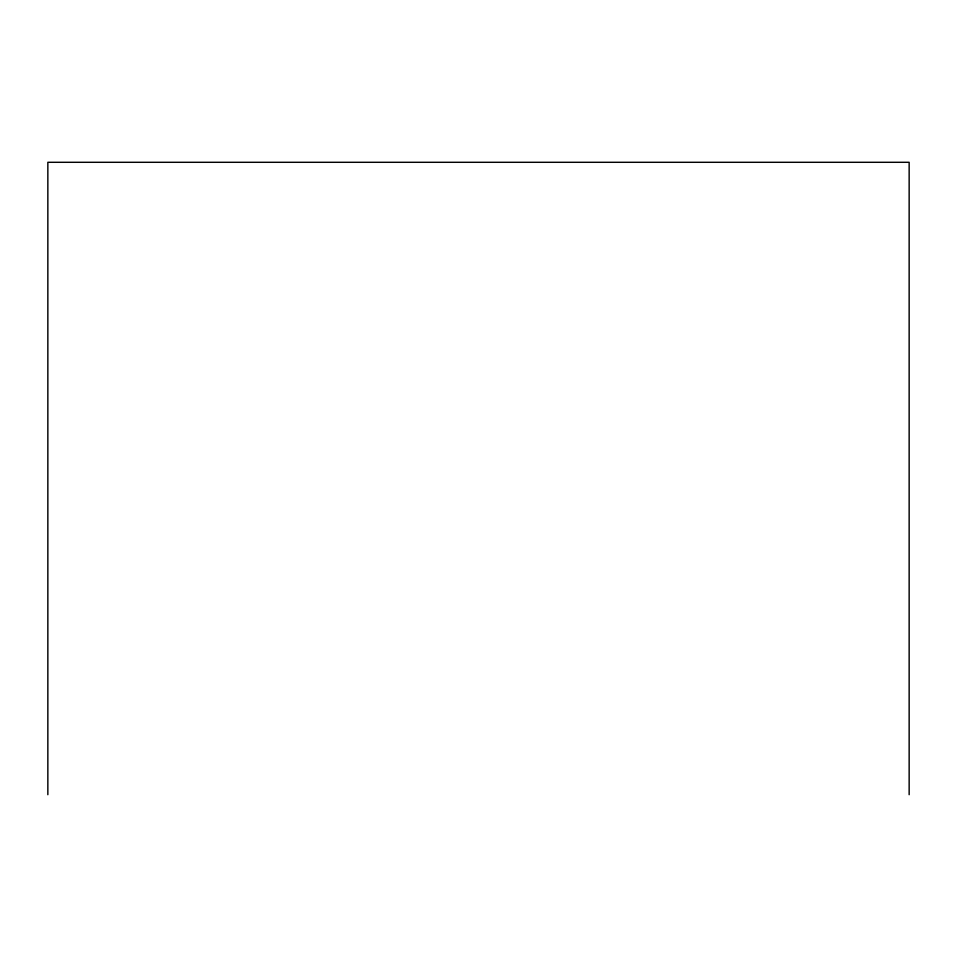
<?xml version="1.0" encoding="UTF-8"?>
<svg xmlns="http://www.w3.org/2000/svg" width="957" height="957" viewBox="0 0 957 957"><rect width="100%" height="100%" fill="white"/><g stroke="black" fill="none" stroke-linecap="round" stroke-linejoin="round"><path stroke-width="1.44" d="M909.15 794.705L909.15 162.295L47.85 162.295L47.85 794.705"/></g></svg>
